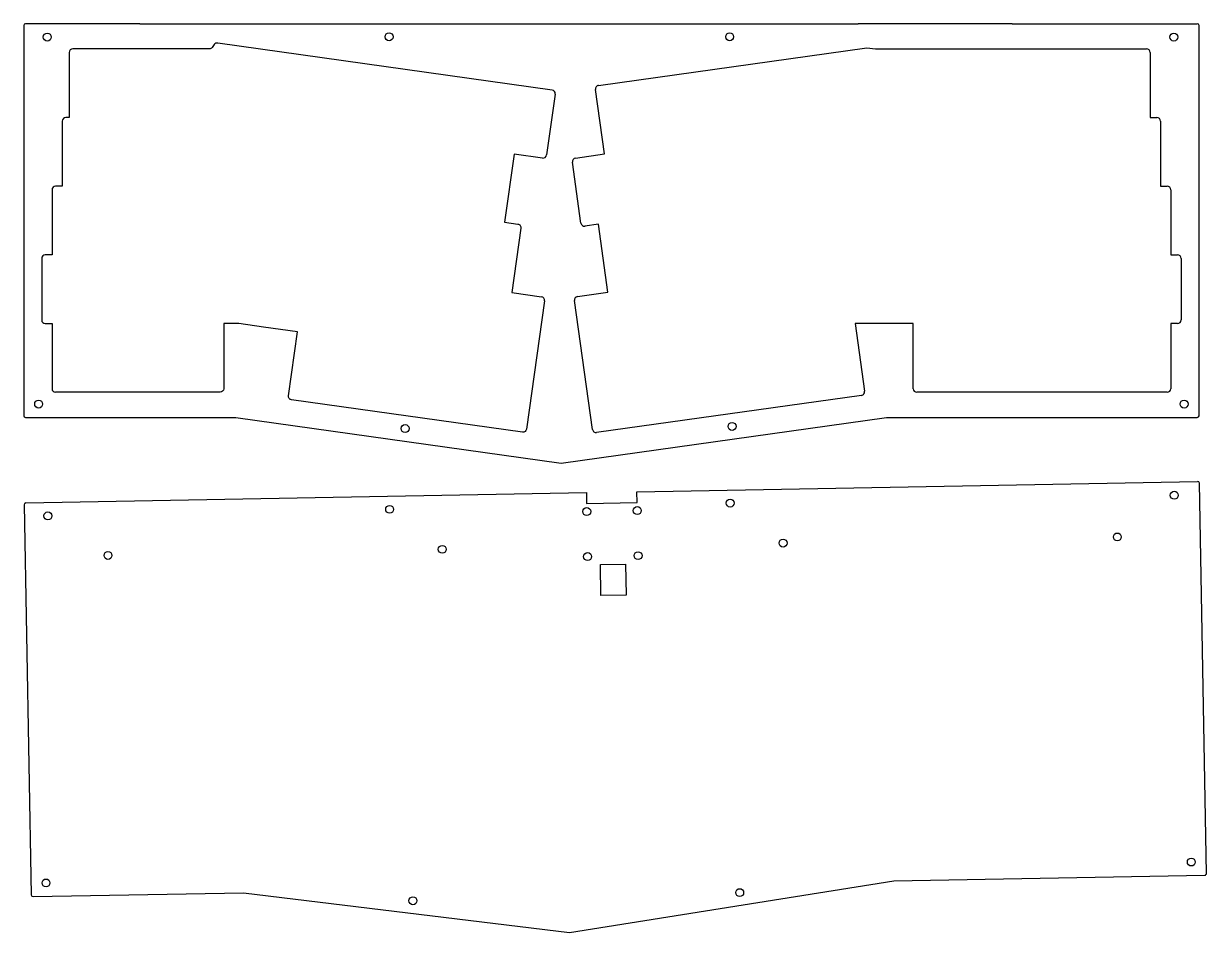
# Model space of a CAD drawing. Header units: millimetres. Extents: x -6 to 323, y -273 to -18.
import ezdxf

# ---------------------------------------------------------------- set-up
doc = ezdxf.new("R2010")
doc.units = ezdxf.units.MM
doc.header["$MEASUREMENT"] = 0
doc.layers.add('BLACK', color=7, linetype='Continuous')

# ---------------------------------------------------------------- blocks, each defined once
blk = doc.blocks.new('Bottom')
at = {"linetype": 'Continuous'}
for p, q in [((-5.54, -18.66), (-5.54, -126.91)), ((-5.04, -18.16), (150.46, -18.16)), ((164.46, -18.16), (319.97, -18.16)), ((320.47, -126.91), (320.47, -18.66)), ((150.46, -21.16), (164.46, -21.16)), ((-5.04, -127.41), (53.32, -127.41)), ((53.32, -127.41), (143.52, -140.08)), ((143.52, -140.08), (233.73, -127.41)), ((233.73, -127.41), (319.97, -127.41))]:
    blk.add_line(p, q, dxfattribs=at)
for points in [[(150.46, -18.16), (150.46, -21.16)], [(164.46, -21.16), (164.46, -18.16)]]:
    blk.add_lwpolyline(points, dxfattribs=at)
blk.add_lwpolyline([(153.96, -38.16), (160.96, -38.16), (160.96, -46.77), (153.96, -46.77)], close=True, dxfattribs=at)
for centre in [(0.99, -21.88), (95.8, -21.8), (150.46, -23.41), (164.46, -23.41), (190.27, -21.8), (313.46, -21.88), (17.46, -33.16), (110.18, -33.16), (204.74, -33.16), (297.46, -33.16), (150.46, -35.91), (164.46, -35.91), (-1.39, -123.69), (316.32, -123.69), (100.26, -130.47), (190.93, -129.89)]:
    blk.add_circle(centre, 1.1, dxfattribs=at)
for centre, start, end in [((-5.04, -18.66), 90, 180), ((319.97, -18.66), 0, 90), ((-5.04, -126.91), 180, 270), ((319.97, -126.91), 270, 0)]:
    blk.add_arc(centre, 0.5, start, end, dxfattribs=at)

msp = doc.modelspace()

# ---------------------------------------------------------------- linework, layer by layer
at = {"linetype": 'Continuous'}
for p, q in [((-5.54, -18.66), (-5.54, -126.91)), ((26.63, -18.16), (-5.04, -18.16)), ((26.63, -18.16), (60.34, -18.16)), ((60.34, -18.16), (225.88, -18.16)), ((268.62, -18.16), (225.88, -18.16)), ((268.62, -18.16), (319.97, -18.16)), ((320.47, -126.91), (320.47, -18.66)), ((-5.04, -127.41), (53.32, -127.41)), ((53.32, -127.41), (143.52, -140.08)), ((143.52, -140.08), (233.73, -127.41)), ((233.73, -127.41), (319.97, -127.41))]:
    msp.add_line(p, q, dxfattribs=at)
for centre in [(0.99, -21.88), (95.8, -21.8), (190.27, -21.8), (313.46, -21.88), (-1.39, -123.69), (316.32, -123.69), (100.26, -130.47), (190.93, -129.89)]:
    msp.add_circle(centre, 1.1, dxfattribs=at)
for centre, start, end in [((-5.04, -18.66), 90, 180), ((319.97, -18.66), 0, 90), ((-5.04, -126.91), 180, 270), ((319.97, -126.91), 270, 0)]:
    msp.add_arc(centre, 0.5, start, end, dxfattribs=at)
at = {"layer": 'BLACK', "linetype": 'Continuous'}
for p, q in [((153.88, -35.3), (228.34, -24.83)), ((228.34, -24.83), (230.69, -25.16)), ((230.69, -25.16), (305.89, -25.16)), ((306.89, -26.16), (306.89, -44.21)), ((141.87, -37.69), (139.49, -54.58)), ((155.54, -54.3), (153.02, -36.43)), ((306.89, -44.21), (308.75, -44.21)), ((309.75, -45.21), (309.75, -63.26)), ((147.49, -55.46), (155.54, -54.3)), ((149.02, -73.48), (146.64, -56.59)), ((309.75, -63.26), (311.61, -63.26)), ((312.61, -64.26), (312.61, -82.31)), ((153.87, -73.8), (150.14, -74.33)), ((156.52, -92.67), (153.87, -73.8)), ((312.61, -82.31), (314.47, -82.31)), ((315.47, -83.31), (315.47, -100.36)), ((152.25, -130.73), (147.23, -94.98)), ((148.08, -93.85), (156.52, -92.67)), ((241.17, -101.36), (225.07, -101.36)), ((225.07, -101.36), (227.71, -120.13)), ((241.17, -119.41), (241.17, -101.36)), ((314.47, -101.36), (312.61, -101.36)), ((312.61, -101.36), (312.61, -119.41)), ((226.86, -121.26), (153.38, -131.58)), ((311.61, -120.41), (242.17, -120.41))]:
    msp.add_line(p, q, dxfattribs=at)
for points in [[(141.01, -36.56), (48.27, -23.53, 0.276312), (47.33, -23.93), (46.73, -24.75, -0.239084), (45.92, -25.16), (45.18, -25.16), (8.08, -25.16, 0.414214), (7.08, -26.16), (7.08, -44.21), (6.17, -44.21, 0.414214), (5.17, -45.21), (5.17, -63.26), (3.32, -63.26, 0.414214), (2.32, -64.26), (2.32, -82.31), (0.46, -82.31, 0.414214), (-0.54, -83.31), (-0.54, -100.36, 0.414214), (0.46, -101.36), (2.32, -101.36), (2.32, -119.41)], [(138.37, -55.43), (130.47, -54.35), (127.82, -73.21), (131.54, -73.73, -0.41426), (132.39, -74.86), (129.88, -92.74), (138.06, -93.9)], [(138.91, -95.03), (133.89, -130.65, -0.414142), (132.77, -131.5), (68.72, -122.5, -0.414353), (67.87, -121.37), (70.37, -103.63), (60.94, -102.31), (54.18, -101.36), (49.94, -101.36), (49.94, -119.41, -0.414214), (48.94, -120.41), (3.32, -120.41)]]:
    msp.add_lwpolyline(points, format="xyb", dxfattribs=at)
for centre, start, end in [((305.89, -26.16), 0, 90), ((154.01, -36.29), 98.0001, 188.0025), ((140.88, -37.55), 352.0007, 82), ((308.75, -45.21), 0, 90), ((138.5, -54.44), 262.1772, 352.0007), ((147.63, -56.45), 98.1781, 187.9993), ((311.61, -64.26), 0, 90), ((150.01, -73.34), 187.9993, 278.0018), ((314.47, -83.31), 0, 90), ((137.92, -94.89), 351.9862, 81.8856), ((148.22, -94.84), 98.0033, 188.0008), ((314.47, -100.36), 270, 0), ((3.32, -119.41), 180, 270), ((226.72, -120.27), 278.0008, 8.0193), ((242.17, -119.41), 180, 270), ((311.61, -119.41), 270, 0), ((153.24, -130.59), 188.0008, 278.0008)]:
    msp.add_arc(centre, 1, start, end, dxfattribs=at)

# ---------------------------------------------------------------- block references
at = {"linetype": 'Continuous', "rotation": 1.048271557848049}
msp.add_blockref('Bottom', (-0.22, -132.84), dxfattribs=at)

doc.saveas('drawing.dxf')
